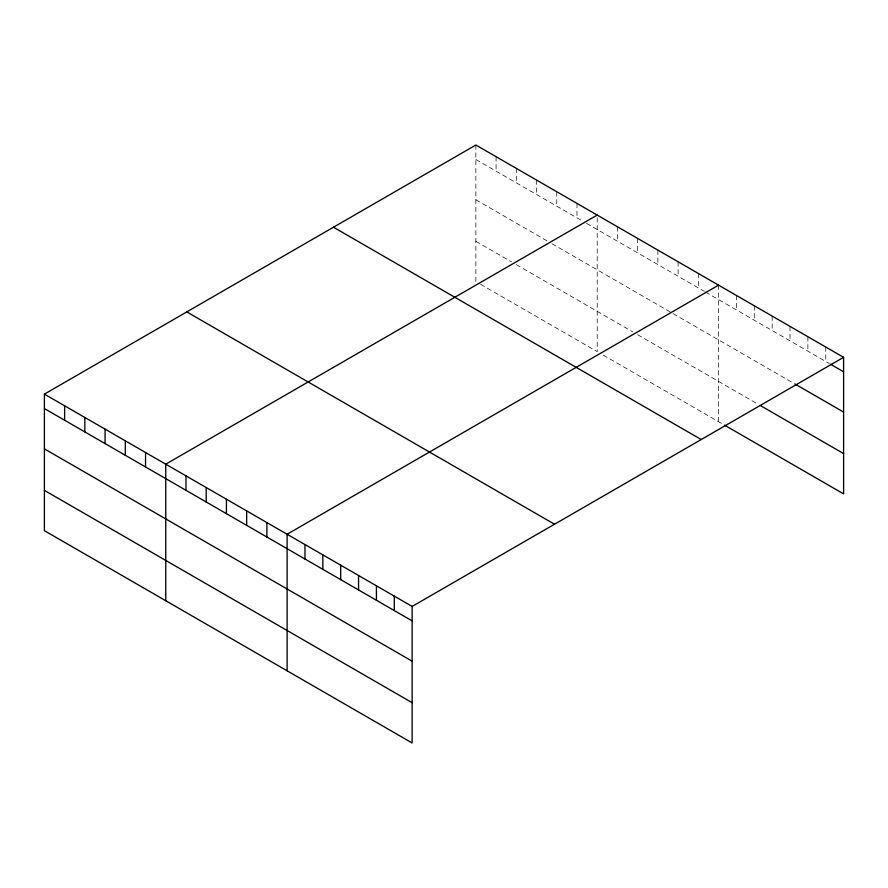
<?xml version="1.0" encoding="UTF-8"?>
<svg xmlns="http://www.w3.org/2000/svg" width="888" height="888" viewBox="0 0 888 888"><rect width="100%" height="100%" fill="white"/><g stroke="black" fill="none" stroke-linecap="round" stroke-linejoin="round"><path stroke-width="0.67" stroke-dasharray="4.44 3.33" d="M475.857 145.022L475.857 281.563L479.42 283.627M475.857 159.474L581.74 220.613M586.502 223.354L704.295 291.364M705.483 292.052L829.314 363.536M475.857 199.767L547.241 240.981M552.003 243.723L793.583 383.205M475.857 241.281L511.544 261.882M516.305 264.635L632.9 331.946M637.662 334.698L757.864 404.096M480.619 284.315L597.213 351.637L597.213 215.085M603.163 355.067L722.144 423.754M825.74 347.019L825.74 361.483M807.88 336.707L807.88 351.171M790.009 326.396L790.009 340.848M772.149 316.084L772.149 330.536M754.289 305.772L754.289 320.224M736.43 295.46L736.43 309.912M718.57 285.148L718.57 421.7M698.345 273.471L698.345 287.923M678.11 261.793L678.11 276.246M657.886 250.116L657.886 264.569M637.662 238.439L637.662 252.891M617.438 226.762L617.438 241.214M576.989 203.408L576.989 217.86M556.754 191.73L556.754 206.183M536.53 180.053L536.53 194.505M516.305 168.376L516.305 182.828M496.081 156.699L496.081 171.151"/><path stroke-width="1.33" d="M843.6 357.331L412.143 606.437L412.143 742.979L44.4 530.669L44.4 394.117L475.857 145.022L843.6 357.331L843.6 493.883L724.519 425.13M597.213 215.085L165.756 464.18L165.756 600.732M718.57 285.148L287.113 534.243L287.113 670.795M830.502 364.224L843.6 371.795M794.782 383.894L843.6 412.076M760.239 405.472L843.6 453.59M333.477 227.217L701.22 439.538M186.78 311.91L554.523 524.231M44.4 394.117L412.143 606.437M44.4 408.569L412.143 620.89M44.4 448.862L412.143 661.183M44.4 490.376L412.143 702.686M394.283 596.114L394.283 610.578M376.423 585.803L376.423 600.266M358.563 575.491L358.563 589.954M340.692 565.179L340.692 579.642M322.832 554.867L322.832 569.33M304.973 544.555L304.973 559.018M266.888 522.566L266.888 537.029M246.664 510.889L246.664 525.352M226.429 499.211L226.429 513.675M206.205 487.534L206.205 501.998M185.981 475.857L185.981 490.309M145.532 452.503L145.532 466.955M125.308 440.825L125.308 455.278M105.073 429.148L105.073 443.6M84.848 417.471L84.848 431.923M64.624 405.794L64.624 420.246"/></g></svg>
